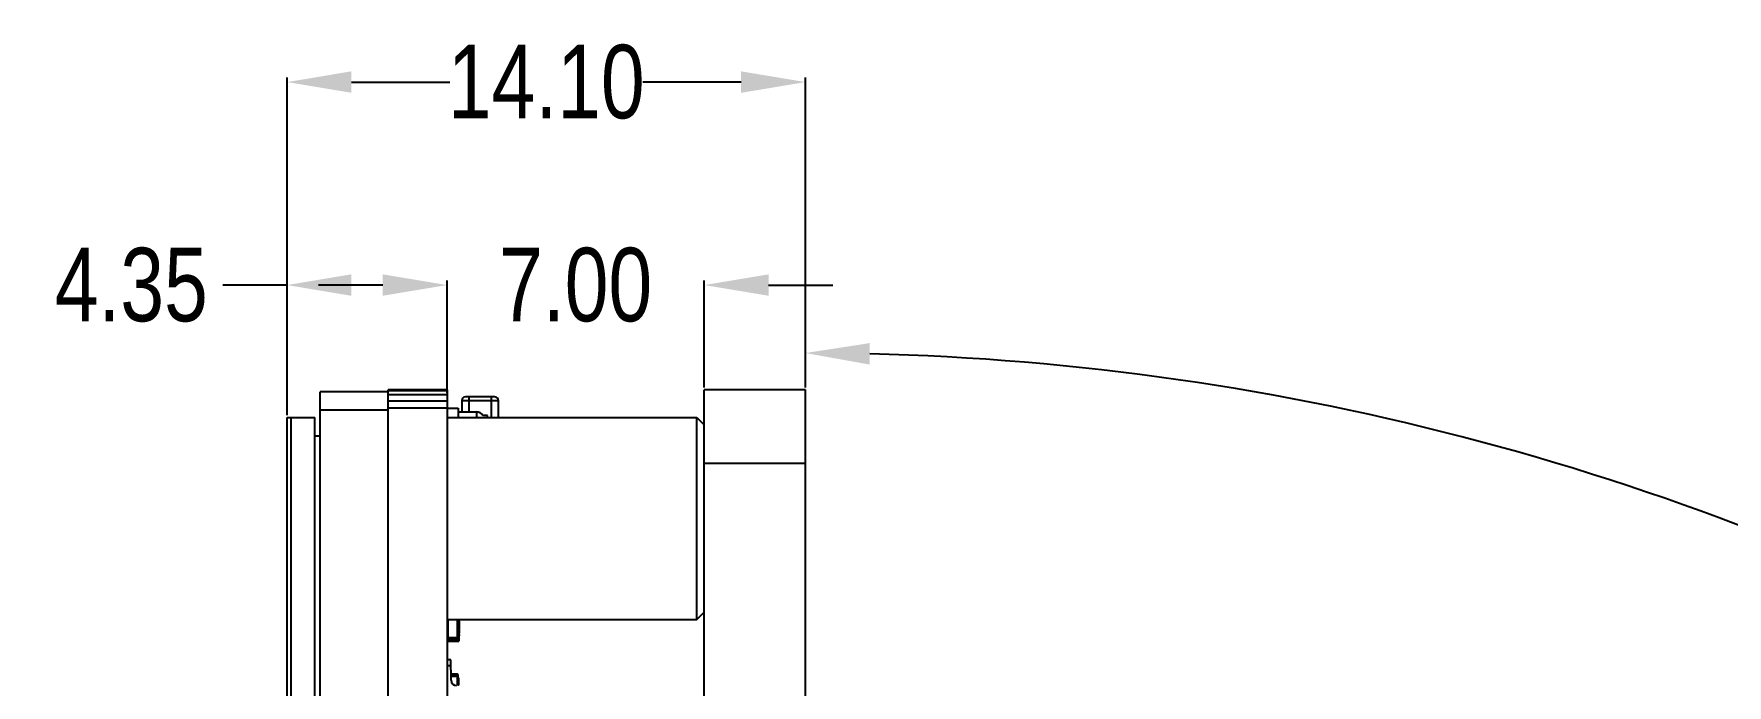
# Model space of a CAD drawing. Header units: inches. Extents: x -128 to 290, y -30 to 138.
# Drawn here: x 86.32 to 132.39, y 39.27 to 57 of the extents above; entities that cross this region are included whole.
import ezdxf

# ---------------------------------------------------------------- set-up
doc = ezdxf.new("R2010")
doc.units = ezdxf.units.IN
doc.header["$LTSCALE"] = 1.21
doc.header["$MEASUREMENT"] = 0
doc.header["$PDMODE"] = 3
doc.header["$PDSIZE"] = 0.3125
doc.layers.get('0').update_dxf_attribs({"linetype": 'CONTINUOUS'})
doc.layers.get('Defpoints').update_dxf_attribs({"linetype": 'CONTINUOUS'})
doc.layers.add('DIM', color=3, linetype='CONTINUOUS')
doc.styles.get("Standard").update_dxf_attribs({"font": 'txt', "width": 0.8})
doc.dimstyles.get("Standard").update_dxf_attribs({"dimtxt": 0.15625, "dimasz": 0.1875, "dimexe": 0.125, "dimexo": 0.0625, "dimgap": 0.09, "dimtad": 0, "dimtih": 1, "dimtoh": 1, "dimzin": 4, "dimdsep": 46, "dimtxsty": 'STANDARD', "dimblk": '_FILLED', "dimblk1": '_FILLED', "dimblk2": '_FILLED', "dimcen": 0.09, "dimazin": 1, "dimtp": 0.01, "dimtm": 0.01, "dimtfac": 1, "dimtofl": 0, "dimtmove": 0, "dimatfit": 3, "dimldrblk": '_FILLED', "dimfxl": 1, "dimtolj": 1, "dimtzin": 4, "dimarcsym": 0})

# ---------------------------------------------------------------- blocks, each defined once
blk = doc.blocks.new('_FILLED')
at = {"color": 0, "linetype": 'ByBlock'}
blk.add_solid([(0, 0), (-1, 0.167), (-1, -0.167)], dxfattribs=at)
blk = doc.blocks.new('*D8')
at = {"layer": 'Defpoints', "color": 0}
for p in [(93.214, 50.161), (97.564, 47.308), (93.214, 46.558)]:
    blk.add_point(p, dxfattribs=at)
at = {"layer": 'DIM', "color": 0, "lineweight": -2}
for p, q in [((93.214, 46.621), (93.214, 50.286)), ((97.564, 47.371), (97.564, 50.286)), ((93.214, 50.161), (91.464, 50.161)), ((95.814, 50.161), (94.964, 50.161))]:
    blk.add_line(p, q, dxfattribs=at)
at = {"layer": 'DIM', "color": 0, "lineweight": -2, "xscale": 1.75, "yscale": 1.75, "zscale": 1.75, "rotation": 180}
blk.add_blockref('_FILLED', (93.214, 50.161), dxfattribs=at)
at = {"layer": 'DIM', "color": 0, "lineweight": -2, "xscale": 1.75, "yscale": 1.75, "zscale": 1.75}
blk.add_blockref('_FILLED', (97.564, 50.161), dxfattribs=at)
at = {"layer": 'DIM', "color": 0, "insert": (88.974, 50.161), "char_height": 2, "attachment_point": 5}
blk.add_mtext('\\A1;4.35', dxfattribs=at)
blk = doc.blocks.new('*D9')
at = {"layer": 'Defpoints', "color": 0}
for p in [(97.564, 50.161), (97.564, 47.169), (104.564, 47.308)]:
    blk.add_point(p, dxfattribs=at)
at = {"layer": 'DIM', "color": 0, "lineweight": -2}
for p, q in [((97.564, 47.231), (97.564, 50.286)), ((104.564, 47.371), (104.564, 50.286)), ((95.814, 50.161), (94.064, 50.161)), ((106.314, 50.161), (108.064, 50.161))]:
    blk.add_line(p, q, dxfattribs=at)
at = {"layer": 'DIM', "color": 0, "lineweight": -2, "xscale": 1.75, "yscale": 1.75, "zscale": 1.75}
blk.add_blockref('_FILLED', (97.564, 50.161), dxfattribs=at)
at = {"layer": 'DIM', "color": 0, "lineweight": -2, "xscale": 1.75, "yscale": 1.75, "zscale": 1.75, "rotation": 180}
blk.add_blockref('_FILLED', (104.564, 50.161), dxfattribs=at)
at = {"layer": 'DIM', "color": 0, "insert": (101.064, 50.161), "char_height": 2, "attachment_point": 5}
blk.add_mtext('\\A1;7.00', dxfattribs=at)
blk = doc.blocks.new('*D10')
at = {"layer": 'Defpoints', "color": 0}
for p in [(93.214, 55.686), (107.314, 47.308), (93.214, 46.558)]:
    blk.add_point(p, dxfattribs=at)
at = {"layer": 'DIM', "color": 0, "lineweight": -2}
for p, q in [((93.214, 46.621), (93.214, 55.811)), ((107.314, 47.371), (107.314, 55.811)), ((94.964, 55.686), (97.641, 55.686)), ((105.564, 55.686), (102.888, 55.686))]:
    blk.add_line(p, q, dxfattribs=at)
at = {"layer": 'DIM', "color": 0, "lineweight": -2, "xscale": 1.75, "yscale": 1.75, "zscale": 1.75, "rotation": 180}
blk.add_blockref('_FILLED', (93.214, 55.686), dxfattribs=at)
at = {"layer": 'DIM', "color": 0, "lineweight": -2, "xscale": 1.75, "yscale": 1.75, "zscale": 1.75}
blk.add_blockref('_FILLED', (107.314, 55.686), dxfattribs=at)
at = {"layer": 'DIM', "color": 0, "insert": (100.264, 55.686), "char_height": 2, "attachment_point": 5}
blk.add_mtext('\\A1;14.10', dxfattribs=at)
blk = doc.blocks.new('*D18')
at = {"layer": 'Defpoints', "color": 0}
for p in [(107.314, 47.308), (138.972, 40.874), (157.741, 6.322), (143.751, -1.755), (107.314, -22.792)]:
    blk.add_point(p, dxfattribs=at)
at = {"layer": 'DIM', "color": 0, "lineweight": -2}
for p, q in [((107.314, 47.371), (107.314, 48.436)), ((157.795, 6.353), (168.999, 12.822))]:
    blk.add_line(p, q, dxfattribs=at)
for start, end in [(61.46944, 88.58978), (31.41022, 58.53056)]:
    blk.add_arc((107.314, -22.792), 71.103, start, end, dxfattribs=at)
at = {"layer": 'DIM', "color": 0, "lineweight": -2, "xscale": 1.75, "yscale": 1.75, "zscale": 1.75}
for p, rotation in [((107.314, 48.311), 179.2948916595933), ((168.891, 12.76), 300.7051083400771)]:
    blk.add_blockref('_FILLED', p, dxfattribs=dict(at, rotation=rotation))
at = {"layer": 'DIM', "color": 0, "insert": (142.866, 38.785), "char_height": 2, "attachment_point": 5, "rotation": 330}
blk.add_mtext('\\A1;60%%d', dxfattribs=at)

msp = doc.modelspace()

# ---------------------------------------------------------------- linework, layer by layer
at = {"color": 7, "linetype": 'Continuous'}
for p, q in [((94.114, 24.958), (94.114, 47.258)), ((95.964, 47.258), (94.114, 47.258)), ((95.964, -21.802), (95.964, 47.308)), ((97.564, 47.308), (95.964, 47.308)), ((97.564, 47.279), (95.964, 47.279)), ((97.564, 47.169), (95.964, 47.169)), ((97.564, 47.003), (95.964, 47.003)), ((97.564, 47.308), (97.564, -21.802)), ((97.964, 47.016), (97.964, 46.708)), ((97.964, 47.016), (98.164, 47.016)), ((98.164, 47.116), (98.064, 47.116)), ((98.164, 46.708), (98.164, 47.116)), ((98.764, 47.116), (98.164, 47.116)), ((98.164, 47.016), (98.764, 47.016)), ((98.764, 47.116), (98.764, 46.558)), ((98.864, 47.116), (98.764, 47.116)), ((98.764, 47.016), (98.964, 47.016)), ((98.964, 46.558), (98.964, 47.016)), ((104.564, -22.792), (104.564, 47.308)), ((107.314, 47.308), (104.564, 47.308)), ((107.314, -22.792), (107.314, 47.308)), ((93.214, -21.042), (93.214, 46.558)), ((93.214, 46.558), (93.964, 46.558)), ((93.314, 46.558), (93.314, 20.958)), ((93.964, 20.958), (93.964, 46.558)), ((95.964, 46.758), (94.114, 46.758)), ((97.564, 46.808), (95.964, 46.808)), ((97.564, 46.808), (97.864, 46.808)), ((97.564, 46.558), (104.364, 46.558)), ((97.864, 46.808), (97.864, 46.558)), ((97.864, 46.708), (98.364, 46.708)), ((98.364, 46.708), (98.364, 46.558)), ((98.664, 46.612), (98.535, 46.612)), ((98.664, 46.558), (98.664, 46.612)), ((104.364, 41.058), (104.364, 46.558)), ((104.364, 46.558), (104.564, 46.358)), ((93.964, 46.058), (94.114, 46.058)), ((107.314, 45.308), (104.564, 45.308)), ((97.564, 41.058), (104.364, 41.058)), ((97.595, 40.508), (97.595, 41.057)), ((97.839, 41.057), (97.839, 40.508)), ((97.869, 40.539), (97.869, 41.057)), ((97.869, 41.053), (97.889, 41.053)), ((97.872, 41.013), (97.869, 41.013)), ((97.869, 41.002), (97.872, 41.002)), ((97.872, 41.013), (97.872, 40.939)), ((97.889, 41.058), (97.889, 40.473)), ((97.889, 41.017), (97.899, 41.017)), ((97.899, 41.017), (97.899, 40.915)), ((104.364, 41.058), (104.564, 41.258)), ((97.595, 40.569), (97.869, 40.569)), ((97.872, 40.985), (97.869, 40.985)), ((97.872, 40.948), (97.869, 40.948)), ((97.872, 40.939), (97.869, 40.939)), ((97.872, 40.911), (97.869, 40.911)), ((97.869, 40.873), (97.872, 40.873)), ((97.869, 40.837), (97.872, 40.837)), ((97.872, 40.807), (97.869, 40.807)), ((97.872, 40.77), (97.869, 40.77)), ((97.872, 40.733), (97.869, 40.733)), ((97.869, 40.73), (97.872, 40.73)), ((97.872, 40.706), (97.869, 40.706)), ((97.869, 40.669), (97.872, 40.669)), ((97.869, 40.632), (97.872, 40.632)), ((97.869, 40.573), (97.889, 40.573)), ((97.869, 40.569), (97.869, 40.569)), ((97.872, 40.911), (97.872, 40.837)), ((97.872, 40.807), (97.872, 40.73)), ((97.872, 40.706), (97.872, 40.632)), ((97.889, 40.967), (97.899, 40.967)), ((97.889, 40.915), (97.899, 40.915)), ((97.889, 40.902), (97.899, 40.902)), ((97.889, 40.8), (97.899, 40.8)), ((97.889, 40.786), (97.899, 40.786)), ((97.889, 40.736), (97.899, 40.736)), ((97.889, 40.684), (97.899, 40.684)), ((97.889, 40.648), (97.899, 40.648)), ((97.889, 40.625), (97.899, 40.625)), ((97.889, 40.611), (97.899, 40.611)), ((97.899, 40.902), (97.899, 40.8)), ((97.899, 40.786), (97.899, 40.684)), ((97.899, 40.648), (97.899, 40.611)), ((97.595, 40.539), (97.564, 40.539)), ((97.564, 40.473), (97.889, 40.473)), ((97.589, 40.509), (97.589, 40.498)), ((97.589, 40.498), (97.864, 40.498)), ((97.839, 40.539), (97.595, 40.539)), ((97.595, 40.508), (97.839, 40.508)), ((97.869, 40.539), (97.839, 40.539)), ((97.864, 40.522), (97.864, 40.498)), ((97.889, 40.523), (97.865, 40.523)), ((97.664, 39.958), (97.564, 39.956)), ((97.564, 39.806), (97.667, 39.808)), ((97.674, 39.405), (97.664, 39.958)), ((97.839, 39.571), (97.671, 39.571)), ((97.672, 39.541), (97.839, 39.541)), ((97.845, 39.51), (97.672, 39.51)), ((97.839, 39.571), (97.839, 39.258)), ((97.839, 39.541), (97.869, 39.541)), ((97.869, 39.51), (97.839, 39.51)), ((97.845, 39.51), (97.869, 39.51)), ((97.869, 39.258), (97.869, 39.541)), ((97.872, 39.466), (97.869, 39.466)), ((97.869, 39.455), (97.872, 39.455)), ((97.872, 39.438), (97.869, 39.438)), ((97.872, 39.401), (97.869, 39.401)), ((97.872, 39.392), (97.869, 39.392)), ((97.872, 39.392), (97.869, 39.392)), ((97.869, 39.373), (97.872, 39.373)), ((97.872, 39.364), (97.869, 39.364)), ((97.869, 39.327), (97.872, 39.327)), ((97.869, 39.29), (97.872, 39.29)), ((97.869, 39.29), (97.872, 39.29)), ((97.872, 39.272), (97.869, 39.272)), ((97.872, 39.466), (97.872, 39.392)), ((97.872, 39.392), (97.872, 39.373)), ((97.872, 39.364), (97.872, 39.272))]:
    msp.add_line(p, q, dxfattribs=at)
for centre, radius, start, end in [((98.064, 47.016), 0.1, 90, 180), ((98.864, 47.016), 0.1, 360, 90), ((98.364, 46.508), 0.2, 31.3648, 90), ((97.839, 40.539), 0.0305, 270, 0), ((97.824, 39.408), 0.15, 181, 270), ((97.839, 39.541), 0.0305, 0, 90)]:
    msp.add_arc(centre, radius, start, end, dxfattribs=at)

# ---------------------------------------------------------------- dimensions: what is measured, and where the dimension line sits
at = {"layer": 'DIM'}
for base, p1, p2, picture, middle in [((93.214, 55.686), (107.314, 47.308), (93.214, 46.558), '*D10', (100.264, 55.686)), ((93.214, 50.161), (97.564, 47.308), (93.214, 46.558), '*D8', (88.974, 50.161)), ((97.564, 50.161), (104.564, 47.308), (97.564, 47.169), '*D9', (101.064, 50.161))]:
    dim = msp.add_linear_dim(base=base, p1=p1, p2=p2, dimstyle='STANDARD', override={"dimtxt": 2, "dimasz": 1.75, "dimtih": 0, "dimtoh": 0, "dimzin": 0, "dimcen": 0.198, "dimadec": 0, "dimazin": 0, "dimtp": 0, "dimtm": 0, "dimtdec": 4, "dimtzin": 0}, dxfattribs=at)
    dim.commit()
    dim.dimension.update_dxf_attribs({"geometry": picture, "text_midpoint": middle})
dim = msp.add_angular_dim_2l(base=(138.972, 40.874), line1=((143.751, -1.755), (157.741, 6.322)), line2=((107.314, -22.792), (107.314, 47.308)), dimstyle='STANDARD', override={"dimtxt": 2, "dimasz": 1.75, "dimtih": 0, "dimtoh": 0, "dimzin": 0, "dimcen": 0.198, "dimadec": 0, "dimazin": 0, "dimtp": 0, "dimtm": 0, "dimtdec": 4, "dimtzin": 0}, dxfattribs=at)
dim.commit()
dim.dimension.update_dxf_attribs({"geometry": '*D18', "text_midpoint": (142.866, 38.785)})

doc.saveas('drawing.dxf')
